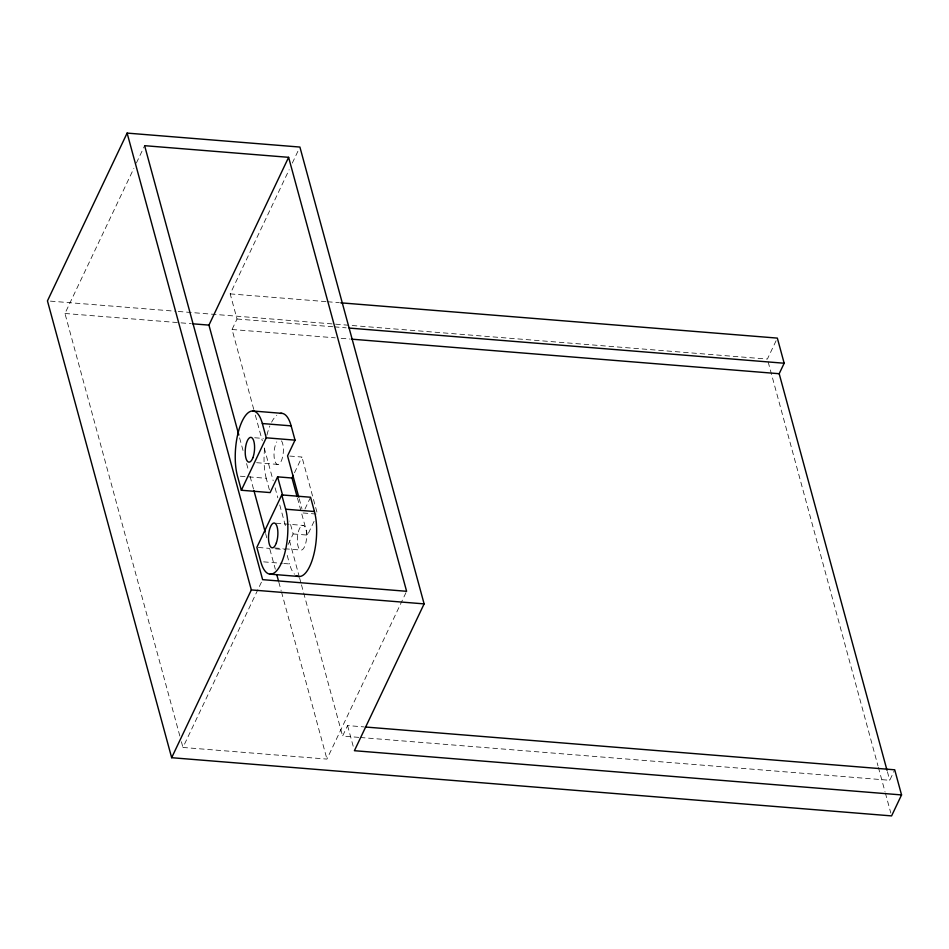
<?xml version="1.0" encoding="UTF-8"?>
<svg xmlns="http://www.w3.org/2000/svg" width="949" height="949" viewBox="0 0 949 949"><rect width="100%" height="100%" fill="white"/><g stroke="black" fill="none" stroke-linecap="round" stroke-linejoin="round"><path stroke-width="0.71" stroke-dasharray="4.75 3.56" d="M179.847 736.033L64.959 313.478L133.88 168.317M136.407 162.991L144.628 145.683M253.763 409.387L232.042 329.493L237.025 319.006L230.192 293.882L289.137 169.752M292.304 163.086L298.638 149.728M294.498 472.768L301.96 457.038L289.006 455.994M405.982 592.627L326.942 759.093L182.955 747.456L262.624 579.661M288.152 544.441L293.134 533.943L289.635 521.096M304.961 509.044L310.56 497.24M293.134 533.943L307.535 535.117L314.38 520.693M358.817 737.373L342.589 736.068L347.571 725.582L363.787 726.887M776.092 340.727L767.385 359.078L177.273 311.379M360.288 737.492L889.735 780.292L894.717 769.805M230.192 293.882L326.053 301.628M327.524 301.746L339.327 302.707M50.404 301.13L175.802 311.26M237.025 319.006L332.885 326.753M334.356 326.871L346.16 327.832M64.959 313.478L179.551 322.731M181.022 322.862L191.307 323.692M232.042 329.493L335.282 337.844M341.177 338.318L350.027 339.03M254.7 437.75L263.336 438.45M256.633 462.697L278.235 464.441M240.334 476.208L266.254 478.296L270.133 492.578M303.087 512.97L317.488 514.144L301.96 457.038M276.088 523.231L303.443 525.438A12.444 4.603 -85.4 0 1 305.127 545.284A12.444 4.603 -85.4 0 1 297.405 542.496A12.444 4.603 -85.4 0 1 303.443 525.438M274.617 547.941L283.253 548.641M284.7 548.759L300.536 550.04M258.306 547.466L269.824 548.403M275.578 548.866L285.661 549.685M263.62 561.855L282.339 563.374M283.787 563.492L289.54 563.955A38.873 14.377 -85.4 0 0 294.534 574.181M887.41 771.727L889.735 780.292M768.156 361.937L878.003 765.938M878.394 767.361L884.99 791.632M885.381 793.067L890.814 813.044M299.208 498.7L301.924 508.688M297.44 498L307.535 535.117M347.571 725.582L353.645 747.907M255.317 415.093L262.304 440.763M264.237 447.904L273.158 480.704M275.103 487.845L277.82 497.834M279.753 504.963L285.957 527.786M289.445 540.622L299.149 576.292M299.54 577.716L301.082 583.421M301.474 584.845L342.589 736.068M287.215 555.39L289.54 563.955M239.599 437.892L243.098 450.739M246.586 463.587L248.531 470.728M250.085 476.434L253.573 489.281M265.613 533.54L266.776 537.822M269.884 549.246L275.317 569.222M278.804 582.069L281.141 590.634M281.521 592.069L326.942 759.093M181.401 741.738L182.955 747.456M281.45 440.858A12.444 4.603 -85.4 0 1 281.983 459.221A12.444 4.603 -85.4 0 1 274.819 460.834A12.444 4.603 -85.4 0 1 276.776 441.902M266.254 478.296A38.873 14.377 -85.4 0 1 264.878 446.066M266.918 435.128A38.873 14.377 -85.4 0 1 269.884 425.923M271.604 422.198A38.873 14.377 -85.4 0 1 276.8 415.235"/><path stroke-width="1.42" d="M901.55 794.93L354.404 750.706L424.12 603.884L299.908 147.059L127.119 133.097L47.45 300.892L171.662 757.705L891.586 815.903L901.55 794.93L894.717 769.805L365.27 727.005M238.828 435.033L208.946 325.116L288.615 157.32L144.628 145.683L262.624 579.661L406.611 591.298L288.615 157.32M241.343 490.253L266.242 437.809L262.351 423.539A38.873 14.377 -85.4 0 0 242.137 421.202A38.873 14.377 -85.4 0 0 237.452 475.971L241.343 490.253L270.133 492.578L277.606 476.849L292.007 478.011L293.253 475.39M280.382 413.42A38.873 14.377 -85.4 0 1 291.153 425.864L295.032 440.146L287.559 455.876L298.816 497.276M281.758 494.915L256.859 547.348L260.75 561.63A38.873 14.377 -85.4 0 0 280.963 563.955A38.873 14.377 -85.4 0 0 285.649 509.198L281.758 494.915L310.56 497.24L314.439 511.523A38.873 14.377 -85.4 0 1 313.134 557.087A38.873 14.377 -85.4 0 1 296.242 575.592M171.662 757.705L251.331 589.922L127.119 133.097M887.018 770.303L779.188 373.716L784.171 363.23L777.338 338.105L340.798 302.826M349.113 328.069L784.171 363.23M192.777 323.811L208.946 325.116M351.498 339.149L779.188 373.716M252.968 411L281.889 413.349M262.351 423.539L291.153 425.864M266.242 437.809L295.032 440.146M285.649 509.198L314.439 511.523M270.002 574.145L298.923 576.482M251.331 589.922L424.12 603.884M292.007 478.011L297.049 496.564M277.606 476.849L282.648 495.402M253.964 490.704L265.222 532.104M276.871 574.94L278.425 580.646M252.873 457.75A12.444 4.603 -85.4 0 0 251.568 437.548A12.444 4.603 -85.4 0 0 245.269 453.966A12.444 4.603 -85.4 0 0 252.873 457.75M276.337 542.947A12.444 4.603 -85.4 0 0 274.652 523.113A12.444 4.603 -85.4 0 0 268.603 540.171A12.444 4.603 -85.4 0 0 276.337 542.947"/></g></svg>
